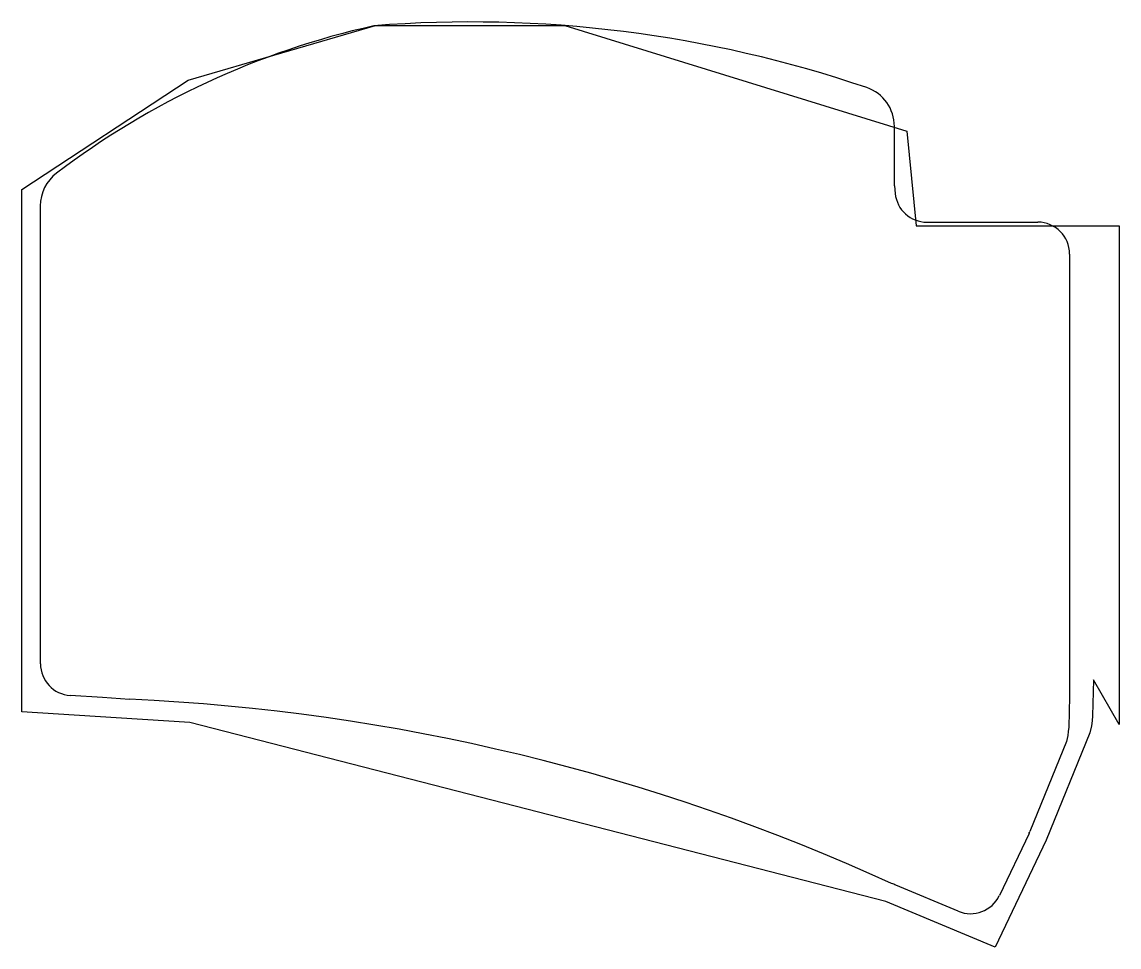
# Model space of a CAD drawing. Header units: millimetres. Extents: x 87 to 207, y -139 to -37.
import ezdxf

# ---------------------------------------------------------------- set-up
doc = ezdxf.new("R2010")
doc.units = ezdxf.units.MM

msp = doc.modelspace()

# ---------------------------------------------------------------- linework, layer by layer
for p, q in [((105, -43.6), (125.6, -37.6)), ((125.4, -37.62), (125.4, -37.63)), ((125.6, -37.6), (146.4, -37.6)), ((146.4, -37.6), (183.96, -49.2)), ((86.74, -55.6), (105, -43.6)), ((182.6, -55.2), (182.6, -48.68)), ((183.96, -49.2), (185, -59.6)), ((182.6, -55.2), (182.68, -56.05)), ((86.74, -113), (86.74, -55.6)), ((88.76, -57.4), (88.76, -60.2)), ((88.76, -60.2), (88.78, -60.2)), ((88.78, -107.72), (88.78, -60.2)), ((185, -59.6), (207.28, -59.6)), ((186.17, -59.2), (198.35, -59.2)), ((207.28, -59.6), (207.28, -114.4)), ((201.85, -62.7), (201.85, -110.8)), ((204.49, -109.47), (204.36, -113.43)), ((207.28, -114.4), (204.49, -109.47)), ((201.85, -110.8), (201.85, -111.33)), ((95.6, -111.44), (92.05, -111.21)), ((98.56, -111.63), (95.6, -111.44)), ((201.85, -111.33), (201.75, -114.68)), ((94.8, -113.52), (86.74, -113)), ((105.2, -114.17), (94.8, -113.52)), ((181.65, -133.83), (105.2, -114.17)), ((204.31, -113.98), (204.27, -114.54)), ((204.36, -113.43), (204.31, -113.98)), ((204.06, -115.3), (199.27, -127.12)), ((201.67, -115.62), (201.49, -116.27)), ((201.7, -115.15), (201.67, -115.62)), ((201.75, -114.68), (201.7, -115.15)), ((204.27, -114.54), (204.06, -115.3)), ((201.49, -116.27), (197.48, -126.17)), ((197.39, -126.36), (194.13, -133.19)), ((199.27, -127.12), (193.66, -138.85)), ((189.62, -134.91), (182.77, -132.04)), ((193.66, -138.85), (181.65, -133.83))]:
    msp.add_line(p, q)
for centre, radius, start, end in [((136, -172.2), 135, 71.1794, 94.5034), ((145, -125.47), 90, 102.5785, 127.2394), ((178.1, -48.68), 4.5, 0, 71.1794), ((93.26, -57.4), 4.5, 127.2394, 180), ((186.17, -55.7), 3.5, 185.7106, 270), ((198.35, -62.7), 3.5, 0, 90), ((92.28, -107.72), 3.5, 180, 266.3086), ((95.82, -107.95), 3.5, 266.3086, 266.4237), ((88.5, -336.4), 225, 65.366, 87.4373), ((194.23, -124.85), 3.5, 334.4271, 337.9207), ((181.42, -135.27), 3.5, 67.2906, 75.6758), ((190.97, -131.68), 3.5, 247.2906, 334.4271)]:
    msp.add_arc(centre, radius, start, end)

doc.saveas('drawing.dxf')
